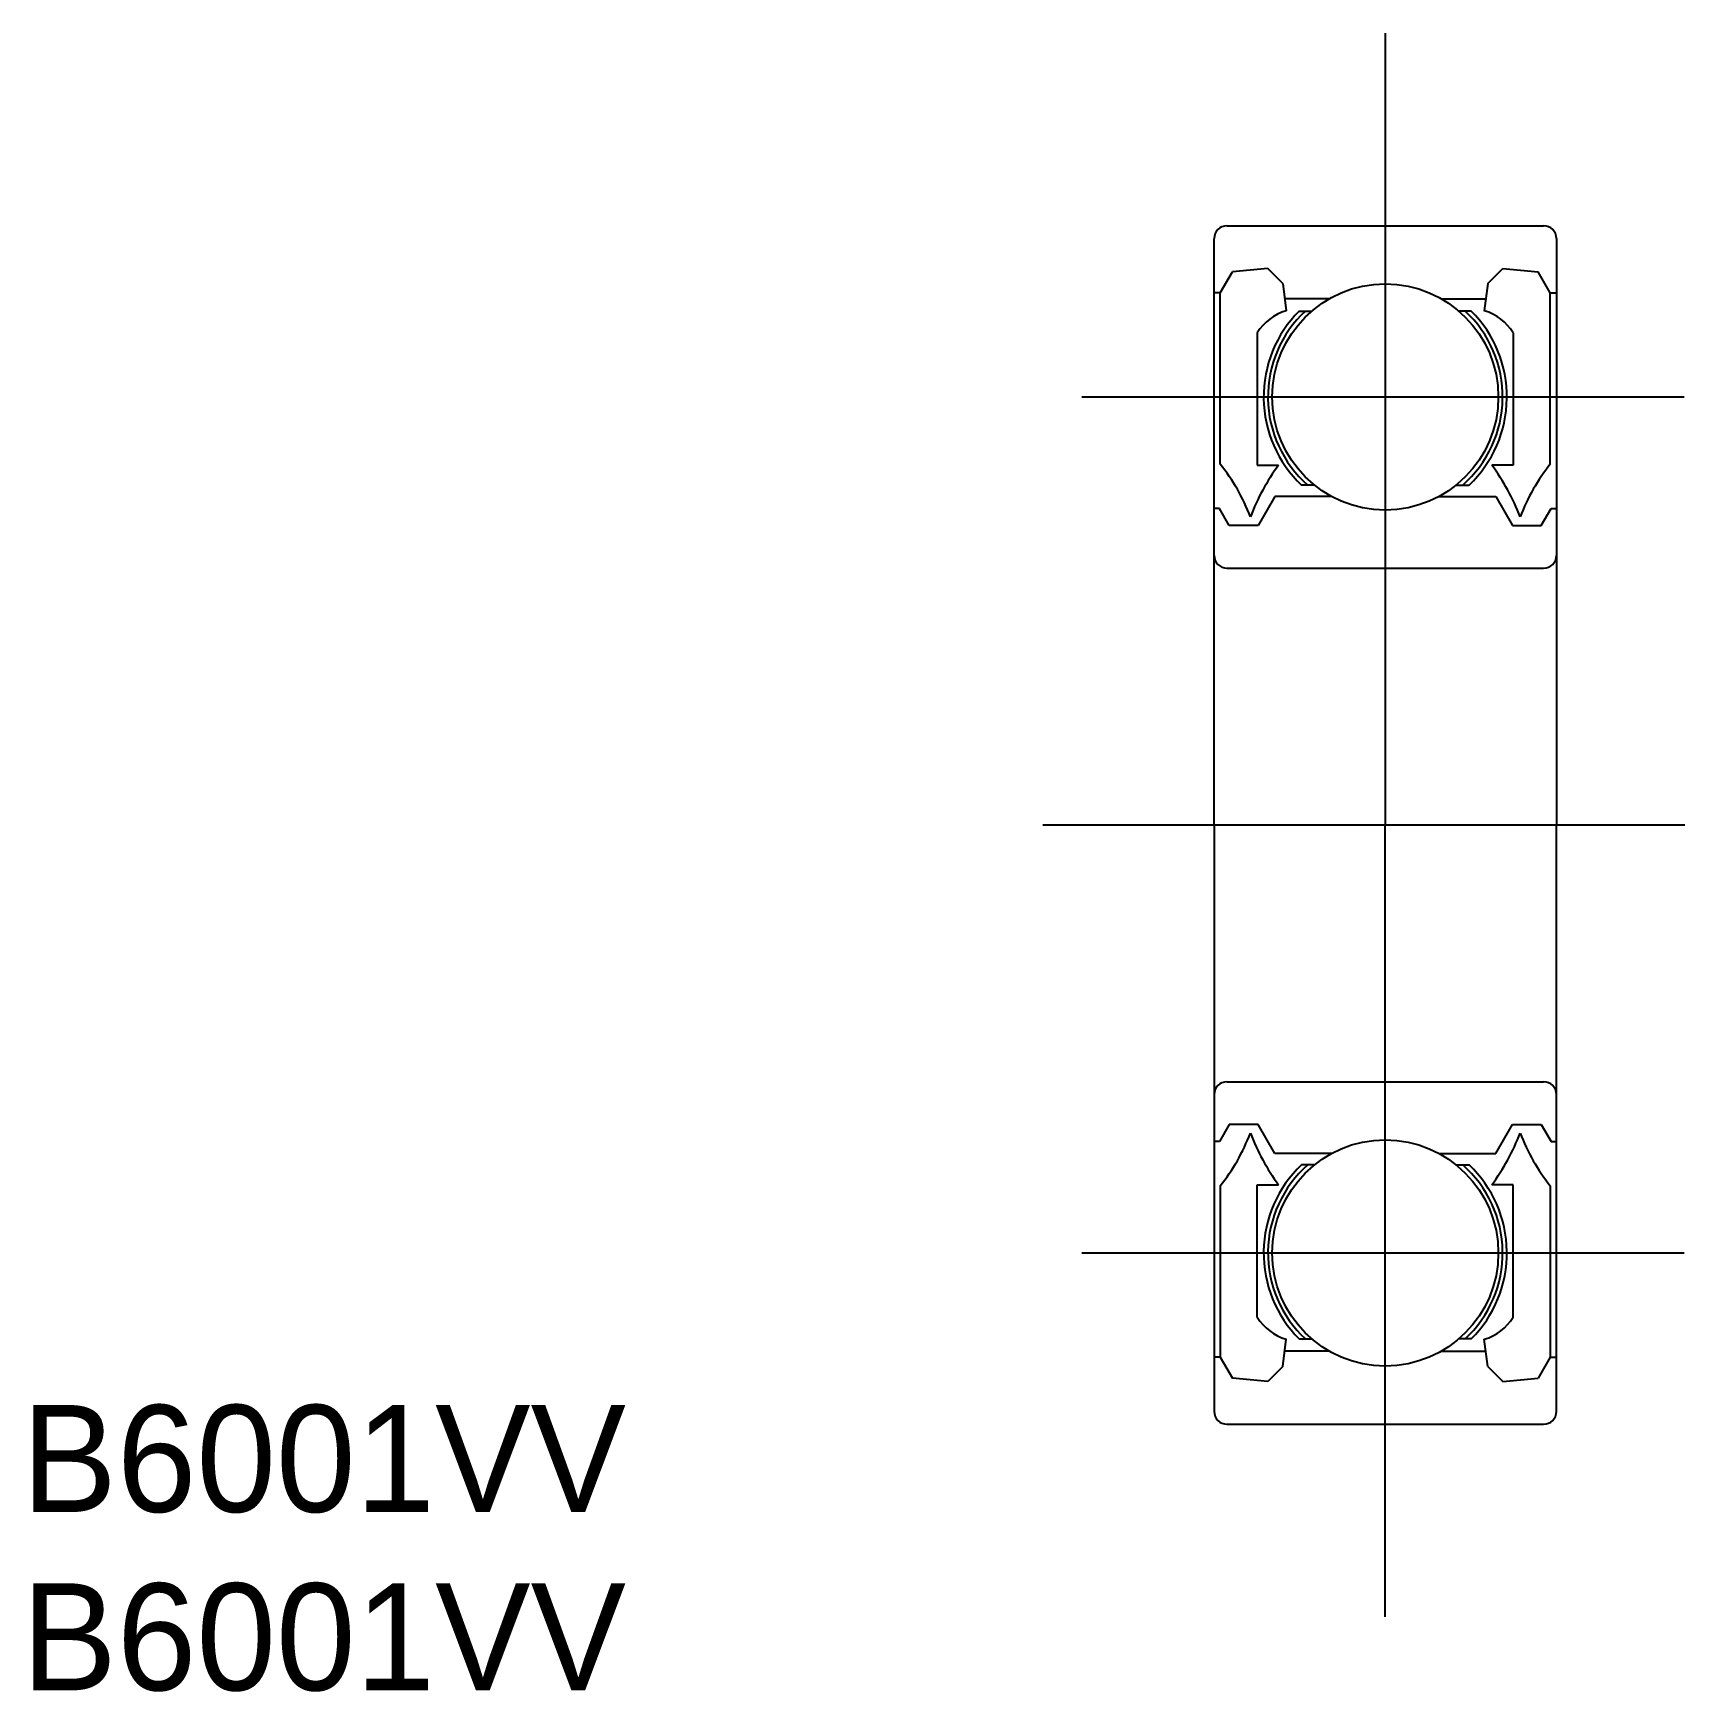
# Model space of a CAD drawing. Extents: x 725.3 to 763.8, y 605.9 to 644.7.
import ezdxf

# ---------------------------------------------------------------- set-up
doc = ezdxf.new("R2010")
doc.units = 0
doc.linetypes.add('CENTER', pattern=[50.8, 31.75, -6.35, 6.35, -6.35])
doc.layers.get('0').update_dxf_attribs({"linetype": 'CONTINUOUS'})
doc.layers.add('CENTER', color=1, linetype='CENTER')

msp = doc.modelspace()

# ---------------------------------------------------------------- linework, layer by layer
at = {"color": 7, "linetype": 'CONTINUOUS'}
for p, q in [((752.85, 626.192), (752.85, 639.892)), ((753.15, 640.192), (760.55, 640.192)), ((760.85, 639.892), (760.85, 626.192)), ((752.993, 638.625), (753.278, 639.119)), ((754.103, 639.192), (753.278, 639.119)), ((754.455, 638.841), (754.103, 639.192)), ((759.245, 638.841), (759.597, 639.192)), ((759.597, 639.192), (760.422, 639.119)), ((760.707, 638.625), (760.422, 639.119)), ((754.455, 638.841), (754.536, 638.206)), ((759.245, 638.841), (759.164, 638.206)), ((752.993, 638.625), (752.85, 638.625)), ((752.993, 634.626), (752.993, 638.625)), ((755.535, 638.484), (754.5, 638.484)), ((758.165, 638.484), (759.2, 638.484)), ((760.707, 638.625), (760.85, 638.625)), ((760.707, 634.626), (760.707, 638.625)), ((753.858, 637.691), (753.858, 634.597)), ((759.842, 637.691), (759.842, 634.597)), ((753.858, 634.597), (754.358, 634.597)), ((759.842, 634.597), (759.342, 634.597)), ((754.268, 633.868), (753.878, 633.192)), ((754.768, 633.868), (754.268, 633.868)), ((758.932, 633.868), (759.432, 633.868)), ((759.432, 633.868), (759.822, 633.192)), ((752.976, 633.588), (752.85, 633.588)), ((753.205, 633.192), (752.976, 633.588)), ((760.495, 633.192), (760.724, 633.588)), ((760.724, 633.588), (760.85, 633.588)), ((753.878, 633.192), (753.205, 633.192)), ((759.822, 633.192), (760.495, 633.192)), ((752.85, 626.192), (752.85, 612.492)), ((760.85, 612.492), (760.85, 626.192)), ((753.205, 619.192), (752.976, 618.795)), ((753.878, 619.192), (753.205, 619.192)), ((754.268, 618.516), (753.878, 619.192)), ((759.432, 618.516), (759.822, 619.192)), ((759.822, 619.192), (760.495, 619.192)), ((760.495, 619.192), (760.724, 618.795)), ((752.976, 618.795), (752.85, 618.795)), ((754.768, 618.516), (754.268, 618.516)), ((758.932, 618.516), (759.432, 618.516)), ((760.724, 618.795), (760.85, 618.795)), ((752.993, 617.758), (752.993, 613.758)), ((753.858, 617.787), (754.358, 617.787)), ((753.858, 614.693), (753.858, 617.787)), ((759.842, 617.787), (759.342, 617.787)), ((759.842, 614.693), (759.842, 617.787)), ((760.707, 617.758), (760.707, 613.758)), ((754.455, 613.543), (754.536, 614.178)), ((755.535, 613.9), (754.5, 613.9)), ((758.165, 613.9), (759.2, 613.9)), ((759.245, 613.543), (759.164, 614.178)), ((752.993, 613.758), (752.85, 613.758)), ((752.993, 613.758), (753.278, 613.265)), ((754.455, 613.543), (754.103, 613.192)), ((759.245, 613.543), (759.597, 613.192)), ((760.707, 613.758), (760.422, 613.265)), ((760.707, 613.758), (760.85, 613.758)), ((754.103, 613.192), (753.278, 613.265)), ((759.597, 613.192), (760.422, 613.265)), ((753.15, 612.192), (760.55, 612.192))]:
    msp.add_line(p, q, dxfattribs=at)
for p, q in [((754.839, 638.2), (755.133, 638.2)), ((754.839, 638.2), (755.133, 638.2)), ((758.861, 638.2), (758.567, 638.2)), ((758.861, 638.2), (758.567, 638.2)), ((755.194, 634.132), (754.891, 634.132)), ((758.505, 634.132), (758.809, 634.132)), ((755.592, 633.868), (754.768, 633.868)), ((758.108, 633.868), (758.932, 633.868)), ((753.15, 632.192), (760.55, 632.192)), ((753.15, 620.192), (760.55, 620.192)), ((755.592, 618.516), (754.768, 618.516)), ((758.108, 618.516), (758.932, 618.516)), ((755.194, 618.251), (754.891, 618.251)), ((758.505, 618.251), (758.809, 618.251)), ((754.839, 614.183), (755.133, 614.183)), ((754.839, 614.183), (755.133, 614.183)), ((758.861, 614.183), (758.567, 614.183)), ((758.861, 614.183), (758.567, 614.183))]:
    msp.add_line(p, q)
for centre in [(756.85, 636.192), (756.85, 616.192)]:
    msp.add_circle(centre, 2.642, dxfattribs=at)
for centre, radius, start, end in [((753.15, 639.892), 0.3, 90, 180), ((760.55, 639.892), 0.3, 0, 90), ((754.87, 637.064), 1.19, 106.2645, 148.2193), ((756.85, 636.192), 2.842, 135.0413, 226.4324), ((756.85, 636.192), 2.742, 132.9151, 228.6756), ((756.85, 636.192), 2.742, 311.3244, 47.0849), ((756.85, 636.192), 2.842, 313.5676, 44.9587), ((758.83, 637.064), 1.19, 31.7807, 73.7355), ((749.334, 631.718), 4.674, 20.9629, 38.4713), ((758.469, 631.564), 5.109, 143.5793, 159.0561), ((755.231, 631.564), 5.109, 20.9439, 36.4207), ((764.366, 631.718), 4.674, 141.5287, 159.0371), ((753.15, 632.492), 0.3, 180, 270), ((760.55, 632.492), 0.3, 270, 0), ((753.15, 619.892), 0.3, 90, 180), ((760.55, 619.892), 0.3, 360, 90), ((749.334, 620.666), 4.674, 321.5287, 339.0371), ((758.469, 620.82), 5.109, 200.9439, 216.4207), ((755.231, 620.82), 5.109, 323.5793, 339.0561), ((764.366, 620.666), 4.674, 200.9629, 218.4713), ((756.85, 616.192), 2.842, 133.5676, 224.9587), ((756.85, 616.192), 2.742, 131.3244, 227.0849), ((756.85, 616.192), 2.742, 312.9151, 48.6756), ((756.85, 616.192), 2.842, 315.0413, 46.4324), ((754.87, 615.32), 1.19, 211.7807, 253.7355), ((758.83, 615.32), 1.19, 286.2645, 328.2193), ((753.15, 612.492), 0.3, 180, 270), ((760.55, 612.492), 0.3, 270, 0)]:
    msp.add_arc(centre, radius, start, end, dxfattribs=at)
at = {"layer": 'CENTER', "color": 1, "linetype": 'CENTER'}
for p, q in [((756.85, 644.692), (756.85, 626.192)), ((749.758, 636.192), (763.833, 636.192)), ((748.85, 626.192), (763.85, 626.192)), ((756.85, 607.692), (756.85, 626.192)), ((749.758, 616.192), (763.833, 616.192))]:
    msp.add_line(p, q, dxfattribs=at)

# ---------------------------------------------------------------- texts
at = {"color": 7, "linetype": 'CONTINUOUS'}
for p in [(724.981, 610.141), (724.981, 605.975)]:
    msp.add_text('B6001VV', height=2.5, dxfattribs=at).set_placement(p)

doc.saveas('drawing.dxf')
